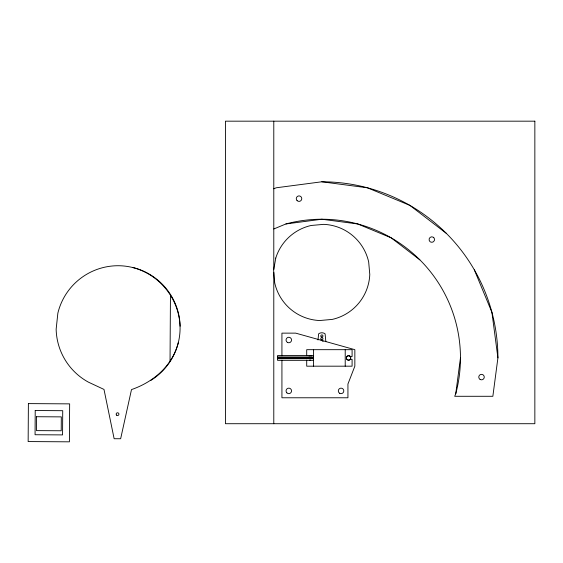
<?xml version="1.0" encoding="UTF-8"?>
<svg xmlns="http://www.w3.org/2000/svg" width="563" height="563" viewBox="0 0 563 563"><rect width="100%" height="100%" fill="white"/><g stroke="black" fill="none" stroke-linecap="round" stroke-linejoin="round"><path stroke-width="0.84" d="M170.04 360.862L170.455 294.688M318.025 339.996L318.602 333.88L319.334 333.387A5.546 5.546 0 0 1 324.288 333.338L325.104 333.866L325.843 341.72M178.387 342.311C187.775 303.366 156.662 264.807 116.611 265.743A62 62 0 0 0 57.862 313.148L56.145 329.242A62 62 0 0 0 88.447 382.164L103.993 389.427L114.134 438.725L120.644 438.746L131.496 389.589C153.622 381.946 172.616 365.654 178.387 342.311A62 62 0 0 1 150.427 380.651M474.32 269.839L491.914 312.31L497.917 357.892L492.857 396.289L454.7 396.289L455.741 393.776L460.464 357.892M273.787 188.795L276.229 187.782L321.804 181.786L367.386 187.782L409.864 205.375L446.332 233.364M273.787 228.979L285.92 223.954L321.804 219.232L357.695 223.954L391.137 237.811L419.85 259.846M313.584 355.549L277.559 355.549L277.559 360.341L313.584 360.313M277.559 357.118L313.584 357.174M277.559 357.266L313.584 357.266M277.559 357.399L313.584 357.399M277.559 357.54L313.584 357.54M277.559 357.575L313.584 357.575M277.559 357.765L313.584 357.765M277.559 357.977L313.584 357.977M277.559 358.181L313.584 358.181M277.559 358.371L313.584 358.321M277.559 358.525L313.584 358.525M277.559 358.715L313.584 358.645M349.222 355.809L350.348 356.555L352.093 356.555L352.093 349.679L306.708 349.679L306.708 355.696M345.218 349.679L345.218 366.182M313.584 349.679L313.584 366.182M306.708 360.165L306.708 366.182L352.093 366.182L352.093 359.307L350.207 359.49A2.203 2.203 0 0 1 347.097 359.49A2.203 2.203 0 0 1 347.097 356.379A2.203 2.203 0 0 1 350.207 356.379M281.929 355.844L281.929 333.134L295.681 333.134L354.845 349.679L354.845 366.182L347.934 384.022L347.934 397.774L281.929 397.774L281.929 360.214M273.787 121.172L273.787 269.388M273.787 272.443L273.787 423.714M132.706 267.467A62 62 0 0 1 180.111 326.216M321.804 181.786A176.106 176.106 0 0 1 497.917 357.892M285.92 223.954A138.66 138.66 0 0 1 455.741 393.776M321.086 340.714A1.098 1.098 0 0 1 322.817 340.939M322.93 341.206A1.098 1.098 0 0 1 322.965 341.495M310.72 360.06A2.203 2.203 0 0 1 309.58 360.06M309.052 356.027A2.203 2.203 0 0 1 311.248 356.027M28.389 403.608L28.15 441.568L69.404 441.828L69.643 403.868L28.389 403.608M35.216 410.533L35.068 434.735L62.57 434.903L62.725 410.701L35.216 410.533M36.553 416.726L36.468 430.618L61.219 430.772L61.311 416.88L36.553 416.726M275.771 258.044L273.611 270.423L274.723 282.936A48.129 48.129 0 0 0 319.678 320.53L332.191 319.418A48.129 48.129 0 0 0 369.785 274.462L368.674 261.95A48.129 48.129 0 0 0 323.718 224.356L311.205 225.467A48.129 48.129 0 0 0 275.771 258.044M534.85 121.172L225.432 121.172L225.432 423.714L534.85 423.714L534.85 121.172M433.77 237.621L433.2 237.178A2.752 2.752 0 0 0 429.879 241.506L430.449 241.942A2.752 2.752 0 0 0 433.77 237.621M350.777 358.033L350.728 357.456A2.231 2.231 0 0 0 347.195 356.161A2.231 2.231 0 0 0 347.512 359.912A2.231 2.231 0 0 0 350.777 358.033M116.569 415.128A1.372 1.372 0 0 0 118.87 414.516A1.372 1.372 0 0 0 117.181 412.827A1.372 1.372 0 0 0 116.569 415.128M287.426 342.395A2.752 2.752 0 0 0 291.55 340.01A2.752 2.752 0 0 0 287.426 337.631A2.752 2.752 0 0 0 287.426 342.395M286.856 392.84A2.752 2.752 0 0 0 291.458 391.609A2.752 2.752 0 0 0 288.087 388.238A2.752 2.752 0 0 0 286.856 392.84M339.686 393.277A2.752 2.752 0 0 0 343.81 390.898A2.752 2.752 0 0 0 339.686 388.512A2.752 2.752 0 0 0 339.686 393.277M480.14 379.469A2.752 2.752 0 0 0 484.264 377.09A2.752 2.752 0 0 0 480.14 374.712A2.752 2.752 0 0 0 480.14 379.469M297.074 200.597A2.752 2.752 0 0 0 301.677 199.365A2.752 2.752 0 0 0 298.306 195.994A2.752 2.752 0 0 0 297.074 200.597M321.318 339.693A1.098 1.098 0 0 0 322.965 338.743A1.098 1.098 0 0 0 321.318 337.786A1.098 1.098 0 0 0 321.318 339.693M321.318 336.941A1.098 1.098 0 0 0 322.965 335.991A1.098 1.098 0 0 0 321.318 335.041A1.098 1.098 0 0 0 321.318 336.941"/></g></svg>
